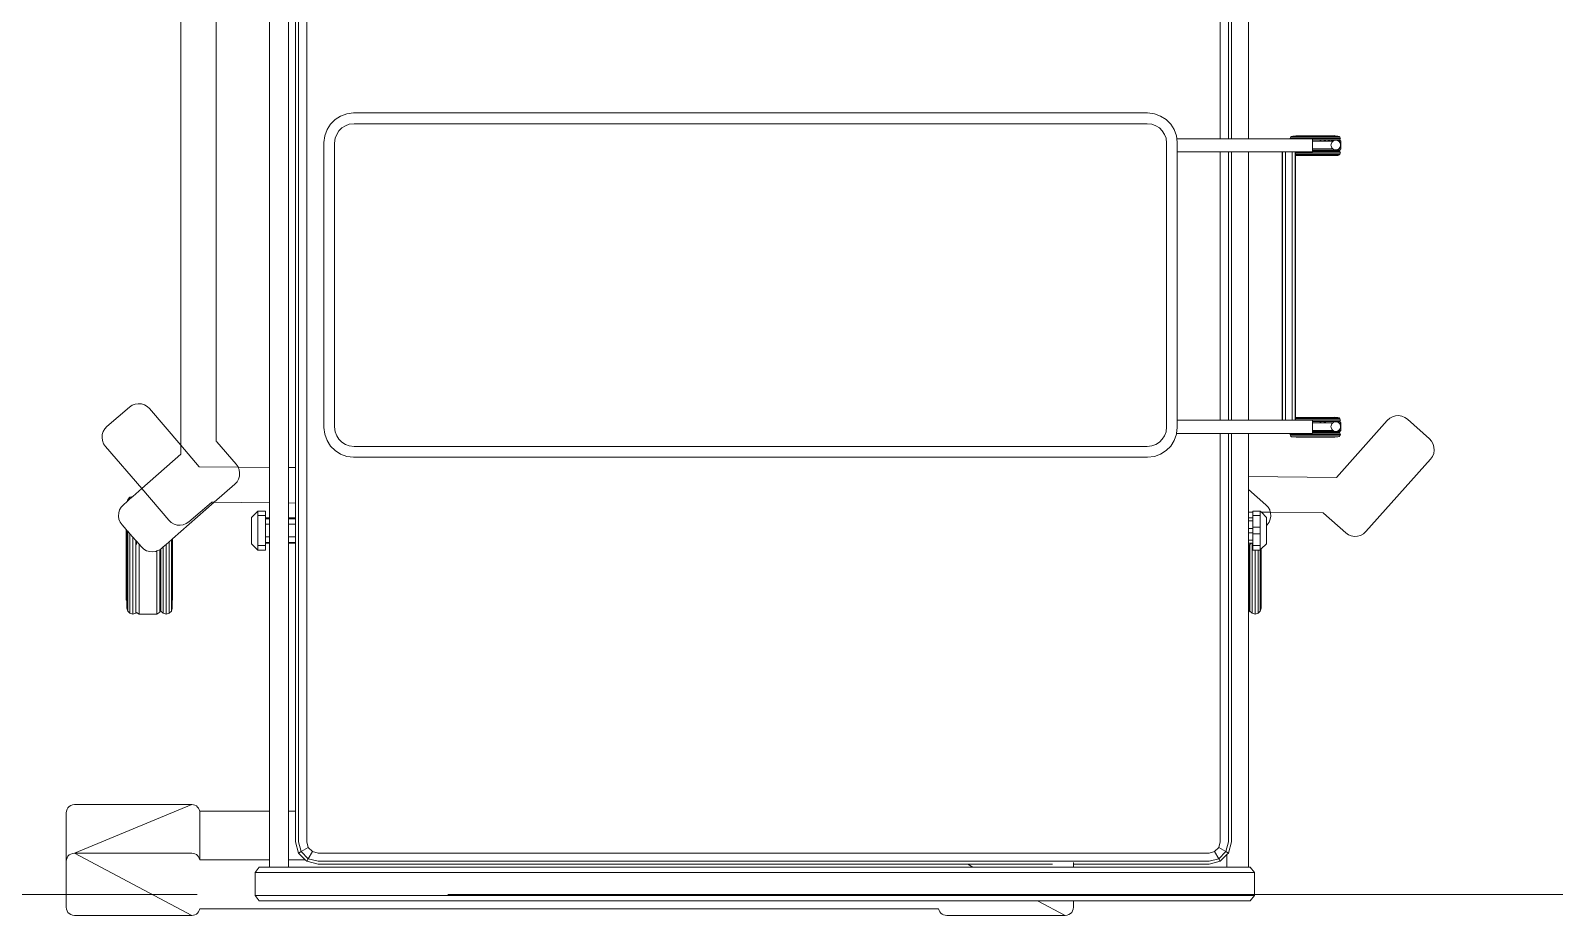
# Model space of a CAD drawing. Header units: millimetres. Extents: x -280308 to 6402717, y -14 to 2073074.
# Drawn here: x -33488 to -31848, y 485051 to 486003 of the extents above; entities that cross this region are included whole.
import ezdxf
from ezdxf.enums import TextEntityAlignment as Align

# ---------------------------------------------------------------- set-up
doc = ezdxf.new("R2010")
doc.units = ezdxf.units.MM
doc.linetypes.add('ACAD_ISO08W100', pattern=[36, 24, -3, 6, -3])
doc.layers.get('0').update_dxf_attribs({"lineweight": 0})
doc.layers.add('A-ANNOTATION', color=144, linetype='Continuous', lineweight=0)
doc.layers.add('A-FURN-EQPM', color=177, linetype='Continuous', lineweight=0)
doc.layers.add('A-TEXT', color=254, linetype='Continuous')
doc.styles.get("Standard").update_dxf_attribs({"font": 'arial.ttf'})

# ---------------------------------------------------------------- blocks, each defined once
blk = doc.blocks.new('*U539')
at = {"layer": 'A-ANNOTATION', "linetype": 'ACAD_ISO08W100', "ltscale": 0.25}
blk.add_lwpolyline([(0, -7.6411), (0, -228.3482)], dxfattribs=at)
at = {"layer": 'A-TEXT'}
blk.add_attdef('N', text='', height=0.9, dxfattribs=at).set_placement((0, 2.75), align=Align.MIDDLE_CENTER)
blk = doc.blocks.new('A$Cf37525da')
at = {"color": 124, "xscale": -360.0000000000001, "yscale": 360.0000000000001, "zscale": 360.0000000000001, "rotation": 270}
blk.add_blockref('*U539', (4643.8, -13700), dxfattribs=at)
blk = doc.blocks.new('A$C872eac23')
at = {"color": 0, "linetype": 'ByBlock', "lineweight": -2}
for p, q in [((-0.4909, -2.1111), (-0.4909, -0.0817)), ((-0.4821, -2.1111), (-0.4821, -0.0817)), ((0.5013, -0.0817), (0.5013, -1.3546)), ((0.5101, -0.0817), (0.5101, -1.3546)), ((0.5133, -0.0817), (0.5133, -1.3546)), ((-0.5224, -0.4326), (-0.5224, -1.7081)), ((-0.5019, -0.4326), (-0.5019, -1.7083)), ((-0.4941, -0.4326), (-0.4941, -1.7084)), ((-0.6176, -0.543), (-0.6176, -1.6843)), ((0.5317, -1.3546), (0.5317, -1.1233)), ((-0.5795, -1.2092), (-0.5795, -1.6803)), ((-0.4457, -1.3301), (-0.439, -1.3277)), ((-0.439, -1.3277), (-0.4317, -1.3268)), ((-0.4317, -1.3268), (0.4231, -1.3268)), ((0.4231, -1.3268), (0.4304, -1.3277)), ((0.4304, -1.3277), (0.4371, -1.3301)), ((-0.4627, -1.3514), (-0.4603, -1.3447)), ((-0.4603, -1.3447), (-0.4566, -1.3388)), ((-0.4566, -1.3388), (-0.4516, -1.3338)), ((-0.4516, -1.3338), (-0.4457, -1.3301)), ((-0.4444, -1.3429), (-0.4475, -1.346)), ((-0.4406, -1.3405), (-0.4444, -1.3429)), ((-0.4364, -1.3389), (-0.4406, -1.3405)), ((-0.431, -1.3383), (-0.4364, -1.3389)), ((0.4225, -1.3383), (-0.431, -1.3383)), ((0.4278, -1.3389), (0.4225, -1.3383)), ((0.432, -1.3405), (0.4278, -1.3389)), ((0.4358, -1.3429), (0.432, -1.3405)), ((0.4389, -1.346), (0.4358, -1.3429)), ((0.4371, -1.3301), (0.443, -1.3338)), ((0.443, -1.3338), (0.448, -1.3388)), ((0.448, -1.3388), (0.4517, -1.3447)), ((0.4517, -1.3447), (0.4541, -1.3514)), ((-0.4636, -1.3587), (-0.4627, -1.3514)), ((-0.4636, -1.6652), (-0.4636, -1.3587)), ((-0.4514, -1.354), (-0.4521, -1.3593)), ((-0.4521, -1.3593), (-0.4521, -1.6646)), ((-0.4499, -1.3498), (-0.4514, -1.354)), ((-0.4475, -1.346), (-0.4499, -1.3498)), ((0.4413, -1.3498), (0.4389, -1.346)), ((0.4429, -1.354), (0.4413, -1.3498)), ((0.4435, -1.3593), (0.4429, -1.354)), ((0.4435, -1.6646), (0.4435, -1.3593)), ((0.4545, -1.3546), (0.4541, -1.3514)), ((0.4545, -1.3546), (0.455, -1.3587)), ((0.5013, -1.3546), (0.4545, -1.3546)), ((0.455, -1.3587), (0.455, -1.3687)), ((0.5101, -1.3546), (0.5013, -1.3546)), ((0.5133, -1.3546), (0.5101, -1.3546)), ((0.5317, -1.3546), (0.5133, -1.3546)), ((0.5767, -1.3546), (0.5317, -1.3546)), ((0.577, -1.353), (0.5766, -1.3544)), ((0.5766, -1.3544), (0.5767, -1.3546)), ((0.5821, -1.3544), (0.5766, -1.3544)), ((0.582, -1.3546), (0.5767, -1.3546)), ((0.578, -1.352), (0.577, -1.353)), ((0.577, -1.353), (0.6302, -1.353)), ((0.5781, -1.352), (0.578, -1.352)), ((0.5793, -1.3517), (0.5781, -1.352)), ((0.5781, -1.352), (0.629, -1.352)), ((0.5828, -1.3517), (0.5793, -1.3517)), ((0.582, -1.3546), (0.5821, -1.3544)), ((0.5822, -1.3546), (0.582, -1.3546)), ((0.5821, -1.3544), (0.5822, -1.3544)), ((0.5822, -1.3544), (0.6306, -1.3543)), ((0.5822, -1.3544), (0.5822, -1.3546)), ((0.5822, -1.3546), (0.6005, -1.3546)), ((0.583, -1.3513), (0.5828, -1.3517)), ((0.5828, -1.3517), (0.6247, -1.3516)), ((0.6245, -1.3512), (0.583, -1.3513)), ((0.6005, -1.3546), (0.6005, -1.3557)), ((0.6005, -1.3557), (0.6005, -1.356)), ((0.6005, -1.3557), (0.6302, -1.3557)), ((0.6005, -1.356), (0.6005, -1.3572)), ((0.6005, -1.3572), (0.6005, -1.3654)), ((0.6189, -1.3572), (0.6005, -1.3572)), ((0.6085, -1.3559), (0.6099, -1.3559)), ((0.6129, -1.3559), (0.6149, -1.3559)), ((0.617, -1.3559), (0.6191, -1.3559)), ((0.6189, -1.3572), (0.6227, -1.3571)), ((0.6271, -1.3559), (0.6205, -1.3559)), ((0.6205, -1.3613), (0.6206, -1.3603)), ((0.6206, -1.3623), (0.6205, -1.3613)), ((0.6206, -1.3603), (0.6209, -1.3593)), ((0.6209, -1.3593), (0.6214, -1.3584)), ((0.6214, -1.3584), (0.622, -1.3576)), ((0.622, -1.3576), (0.6227, -1.3571)), ((0.6227, -1.3571), (0.6228, -1.357)), ((0.6228, -1.357), (0.6237, -1.3565)), ((0.6237, -1.3565), (0.6247, -1.3562)), ((0.6247, -1.3516), (0.6245, -1.3512)), ((0.6247, -1.3516), (0.6277, -1.3516)), ((0.6247, -1.3562), (0.6257, -1.3561)), ((0.6257, -1.3561), (0.6267, -1.3562)), ((0.6257, -1.3561), (0.6257, -1.3561)), ((0.6267, -1.3562), (0.6277, -1.3565)), ((0.6287, -1.3559), (0.6275, -1.3559)), ((0.6277, -1.3516), (0.6278, -1.3516)), ((0.6277, -1.3516), (0.6277, -1.3516)), ((0.6277, -1.3565), (0.6286, -1.357)), ((0.6278, -1.3516), (0.629, -1.352)), ((0.6288, -1.3572), (0.6286, -1.357)), ((0.6288, -1.3572), (0.6289, -1.3572)), ((0.6288, -1.3572), (0.6293, -1.3576)), ((0.6289, -1.3572), (0.6293, -1.3576)), ((0.6289, -1.3572), (0.631, -1.3572)), ((0.629, -1.352), (0.6292, -1.352)), ((0.6291, -1.3559), (0.6297, -1.3559)), ((0.6292, -1.352), (0.6302, -1.353)), ((0.6293, -1.3576), (0.63, -1.3584)), ((0.63, -1.3559), (0.6298, -1.3559)), ((0.6302, -1.3557), (0.63, -1.3559)), ((0.6301, -1.3559), (0.63, -1.3559)), ((0.6305, -1.3593), (0.63, -1.3584)), ((0.631, -1.3572), (0.6301, -1.3559)), ((0.6302, -1.353), (0.6306, -1.3543)), ((0.6306, -1.3543), (0.6302, -1.3557)), ((0.6308, -1.3603), (0.6305, -1.3593)), ((0.6309, -1.3613), (0.6308, -1.3603)), ((0.6308, -1.3623), (0.6309, -1.3613)), ((0.631, -1.3572), (0.631, -1.3654)), ((0.455, -1.6575), (0.455, -1.3687)), ((0.455, -1.3687), (0.5013, -1.3687)), ((0.5013, -1.6575), (0.5013, -1.3687)), ((0.5013, -1.3687), (0.5101, -1.3687)), ((0.5101, -1.6575), (0.5101, -1.3687)), ((0.5101, -1.3687), (0.5133, -1.3687)), ((0.5133, -1.6575), (0.5133, -1.3687)), ((0.5133, -1.3687), (0.5317, -1.3687)), ((0.5317, -1.6575), (0.5317, -1.3687)), ((0.5317, -1.3687), (0.5679, -1.3687)), ((0.5679, -1.3687), (0.5679, -1.6573)), ((0.5679, -1.3687), (0.5683, -1.3687)), ((0.5683, -1.3687), (0.5683, -1.6573)), ((0.5714, -1.3687), (0.5683, -1.3687)), ((0.5714, -1.3687), (0.5714, -1.6573)), ((0.5714, -1.3687), (0.5786, -1.3687)), ((0.5786, -1.3687), (0.5786, -1.6573)), ((0.5786, -1.3687), (0.5818, -1.3687)), ((0.5818, -1.3687), (0.5818, -1.6573)), ((0.5818, -1.3687), (0.5822, -1.3687)), ((0.5822, -1.3697), (0.5822, -1.3687)), ((0.5822, -1.3687), (0.6005, -1.3687)), ((0.5822, -1.3697), (0.6306, -1.3696)), ((0.5822, -1.3711), (0.5822, -1.3697)), ((0.5822, -1.3711), (0.6302, -1.371)), ((0.5822, -1.3721), (0.5822, -1.3711)), ((0.5822, -1.3721), (0.6291, -1.372)), ((0.5822, -1.3724), (0.5822, -1.3721)), ((0.5822, -1.6547), (0.5822, -1.3724)), ((0.5822, -1.3724), (0.583, -1.3724)), ((0.583, -1.3724), (0.583, -1.3725)), ((0.6246, -1.3724), (0.583, -1.3724)), ((0.583, -1.3725), (0.6245, -1.3725)), ((0.6005, -1.3654), (0.6005, -1.3667)), ((0.6189, -1.3654), (0.6005, -1.3654)), ((0.6005, -1.3667), (0.6005, -1.3669)), ((0.6005, -1.3667), (0.6253, -1.3667)), ((0.6005, -1.3669), (0.6005, -1.3673)), ((0.6005, -1.3669), (0.6253, -1.3669)), ((0.6005, -1.3673), (0.629, -1.3672)), ((0.6005, -1.3673), (0.6005, -1.3683)), ((0.6005, -1.3683), (0.6302, -1.3682)), ((0.6005, -1.3683), (0.6005, -1.3687)), ((0.6228, -1.3655), (0.6189, -1.3654)), ((0.6209, -1.3633), (0.6206, -1.3623)), ((0.6214, -1.3642), (0.6209, -1.3633)), ((0.6221, -1.3649), (0.6214, -1.3642)), ((0.6228, -1.3655), (0.6221, -1.3649)), ((0.6228, -1.3656), (0.6228, -1.3655)), ((0.6237, -1.3661), (0.6228, -1.3656)), ((0.6247, -1.3663), (0.6237, -1.3661)), ((0.6246, -1.3724), (0.6245, -1.3725)), ((0.6246, -1.3724), (0.6277, -1.3724)), ((0.6257, -1.3664), (0.6247, -1.3663)), ((0.6253, -1.3667), (0.6253, -1.3669)), ((0.6253, -1.3667), (0.6301, -1.3667)), ((0.6253, -1.3669), (0.6278, -1.3669)), ((0.6257, -1.3664), (0.6267, -1.3663)), ((0.6277, -1.3661), (0.6267, -1.3663)), ((0.6286, -1.3656), (0.6277, -1.3661)), ((0.6278, -1.3723), (0.6277, -1.3724)), ((0.6278, -1.3669), (0.629, -1.3672)), ((0.6279, -1.3724), (0.6278, -1.3723)), ((0.6291, -1.372), (0.6279, -1.3724)), ((0.6286, -1.3656), (0.6289, -1.3654)), ((0.6288, -1.3654), (0.6286, -1.3656)), ((0.6294, -1.3649), (0.6288, -1.3654)), ((0.6288, -1.3654), (0.6289, -1.3654)), ((0.6289, -1.3654), (0.6304, -1.3654)), ((0.629, -1.3672), (0.6292, -1.3672)), ((0.6291, -1.372), (0.6292, -1.372)), ((0.6292, -1.3672), (0.6302, -1.3682)), ((0.6302, -1.371), (0.6292, -1.372)), ((0.63, -1.3641), (0.6294, -1.3649)), ((0.6305, -1.3633), (0.63, -1.3641)), ((0.631, -1.3654), (0.6301, -1.3667)), ((0.6302, -1.3682), (0.6306, -1.3696)), ((0.6306, -1.3696), (0.6302, -1.371)), ((0.631, -1.3654), (0.6304, -1.3654)), ((0.6308, -1.3623), (0.6305, -1.3633)), ((-0.6701, -1.6413), (-0.6669, -1.64)), ((-0.6669, -1.64), (-0.6636, -1.6396)), ((-0.6636, -1.6396), (-0.6602, -1.6398)), ((-0.6602, -1.6398), (-0.657, -1.6408)), ((-0.6972, -1.664), (-0.673, -1.6432)), ((-0.673, -1.6432), (-0.6701, -1.6413)), ((-0.657, -1.6408), (-0.654, -1.6425)), ((-0.654, -1.6425), (-0.6514, -1.6449)), ((-0.6514, -1.6449), (-0.6176, -1.6843)), ((0.5822, -1.655), (0.5822, -1.6547)), ((0.5822, -1.6547), (0.5828, -1.6547)), ((0.5822, -1.656), (0.5822, -1.655)), ((0.5822, -1.655), (0.629, -1.655)), ((0.5822, -1.6573), (0.5822, -1.656)), ((0.5822, -1.656), (0.6302, -1.656)), ((0.583, -1.6543), (0.5828, -1.6547)), ((0.5828, -1.6547), (0.6247, -1.6546)), ((0.6245, -1.6542), (0.583, -1.6543)), ((0.6247, -1.6546), (0.6245, -1.6542)), ((0.6247, -1.6546), (0.6277, -1.6546)), ((0.6277, -1.6546), (0.6278, -1.6546)), ((0.6277, -1.6546), (0.6277, -1.6546)), ((0.6278, -1.6546), (0.629, -1.655)), ((0.6292, -1.655), (0.629, -1.655)), ((0.6292, -1.655), (0.6302, -1.656)), ((0.6302, -1.656), (0.6306, -1.6573)), ((0.6811, -1.6576), (0.6837, -1.6552)), ((0.6837, -1.6552), (0.6867, -1.6536)), ((0.6867, -1.6536), (0.69, -1.6527)), ((0.69, -1.6527), (0.6933, -1.6525)), ((0.6933, -1.6525), (0.6967, -1.653)), ((0.6967, -1.653), (0.6999, -1.6543)), ((0.6999, -1.6543), (0.7028, -1.6563)), ((0.7028, -1.6563), (0.7265, -1.6775)), ((-0.7025, -1.6761), (-0.7023, -1.6728)), ((-0.7023, -1.6728), (-0.7013, -1.6695)), ((-0.7013, -1.6695), (-0.6996, -1.6665)), ((-0.6996, -1.6665), (-0.6972, -1.664)), ((-0.4627, -1.6725), (-0.4636, -1.6652)), ((-0.4603, -1.6793), (-0.4627, -1.6725)), ((-0.4521, -1.6646), (-0.4514, -1.6699)), ((-0.4514, -1.6699), (-0.4499, -1.6742)), ((0.4413, -1.6742), (0.4429, -1.6699)), ((0.4429, -1.6699), (0.4435, -1.6646)), ((0.4541, -1.6725), (0.4517, -1.6793)), ((0.4541, -1.6725), (0.4542, -1.6716)), ((0.455, -1.6652), (0.4542, -1.6716)), ((0.4542, -1.6716), (0.5013, -1.6716)), ((0.455, -1.6575), (0.455, -1.6652)), ((0.5013, -1.6575), (0.455, -1.6575)), ((0.5101, -1.6575), (0.5013, -1.6575)), ((0.5013, -2.1111), (0.5013, -1.6716)), ((0.5013, -1.6716), (0.5101, -1.6716)), ((0.5133, -1.6575), (0.5101, -1.6575)), ((0.5101, -2.1111), (0.5101, -1.6716)), ((0.5101, -1.6716), (0.5133, -1.6716)), ((0.5317, -1.6575), (0.5133, -1.6575)), ((0.5133, -2.1111), (0.5133, -1.6716)), ((0.5133, -1.6716), (0.5317, -1.6716)), ((0.5766, -1.6575), (0.5317, -1.6575)), ((0.5317, -1.7181), (0.5317, -1.6716)), ((0.5769, -1.6716), (0.5317, -1.6716)), ((0.5679, -1.6573), (0.5683, -1.6573)), ((0.5714, -1.6573), (0.5683, -1.6573)), ((0.5714, -1.6573), (0.5766, -1.6573)), ((0.5766, -1.6573), (0.5766, -1.6574)), ((0.5766, -1.6573), (0.5786, -1.6573)), ((0.5766, -1.6574), (0.5766, -1.6575)), ((0.5766, -1.6574), (0.5821, -1.6574)), ((0.5821, -1.6575), (0.5766, -1.6575)), ((0.5769, -1.6716), (0.5766, -1.6727)), ((0.5766, -1.6727), (0.6306, -1.6726)), ((0.5766, -1.6727), (0.577, -1.6741)), ((0.5769, -1.6716), (0.6005, -1.6716)), ((0.5818, -1.6573), (0.5786, -1.6573)), ((0.5818, -1.6573), (0.5822, -1.6573)), ((0.5821, -1.6575), (0.5821, -1.6574)), ((0.5821, -1.6574), (0.5822, -1.6574)), ((0.5822, -1.6575), (0.5821, -1.6575)), ((0.5822, -1.6574), (0.6306, -1.6573)), ((0.5822, -1.6574), (0.5822, -1.6575)), ((0.5822, -1.6575), (0.6005, -1.6575)), ((0.6005, -1.6575), (0.6005, -1.6587)), ((0.6005, -1.6587), (0.6005, -1.659)), ((0.6005, -1.6587), (0.6302, -1.6587)), ((0.6005, -1.659), (0.6005, -1.6602)), ((0.6005, -1.6602), (0.6005, -1.6685)), ((0.6189, -1.6602), (0.6005, -1.6602)), ((0.6189, -1.6684), (0.6005, -1.6685)), ((0.6005, -1.6685), (0.6005, -1.6697)), ((0.6005, -1.6697), (0.6005, -1.6699)), ((0.6005, -1.6697), (0.6253, -1.6697)), ((0.6005, -1.6699), (0.6005, -1.6703)), ((0.6005, -1.6699), (0.6253, -1.6699)), ((0.6005, -1.6703), (0.6005, -1.6713)), ((0.6005, -1.6703), (0.629, -1.6703)), ((0.6005, -1.6713), (0.6005, -1.6716)), ((0.6005, -1.6713), (0.6302, -1.6713)), ((0.6085, -1.659), (0.6099, -1.659)), ((0.6129, -1.659), (0.6149, -1.659)), ((0.617, -1.6589), (0.6191, -1.6589)), ((0.6189, -1.6602), (0.6227, -1.6601)), ((0.6228, -1.6685), (0.6189, -1.6684)), ((0.6271, -1.6589), (0.6205, -1.6589)), ((0.6205, -1.6643), (0.6206, -1.6633)), ((0.6206, -1.6653), (0.6205, -1.6643)), ((0.6206, -1.6633), (0.6209, -1.6623)), ((0.6209, -1.6663), (0.6206, -1.6653)), ((0.6209, -1.6623), (0.6214, -1.6614)), ((0.6214, -1.6672), (0.6209, -1.6663)), ((0.6214, -1.6614), (0.622, -1.6606)), ((0.6221, -1.668), (0.6214, -1.6672)), ((0.622, -1.6606), (0.6227, -1.6601)), ((0.6228, -1.6685), (0.6221, -1.668)), ((0.6227, -1.6601), (0.6228, -1.66)), ((0.6228, -1.66), (0.6237, -1.6595)), ((0.6228, -1.6686), (0.6228, -1.6685)), ((0.6237, -1.6691), (0.6228, -1.6686)), ((0.6237, -1.6595), (0.6247, -1.6592)), ((0.6247, -1.6694), (0.6237, -1.6691)), ((0.6247, -1.6592), (0.6257, -1.6591)), ((0.6257, -1.6695), (0.6247, -1.6694)), ((0.6253, -1.6697), (0.6253, -1.6699)), ((0.6253, -1.6697), (0.6301, -1.6697)), ((0.6253, -1.6699), (0.6277, -1.6699)), ((0.6257, -1.6591), (0.6267, -1.6592)), ((0.6257, -1.6591), (0.6257, -1.6591)), ((0.6257, -1.6695), (0.6267, -1.6694)), ((0.6263, -1.719), (0.6811, -1.6576)), ((0.6267, -1.6592), (0.6277, -1.6595)), ((0.6277, -1.6691), (0.6267, -1.6694)), ((0.6287, -1.6589), (0.6275, -1.6589)), ((0.6277, -1.6595), (0.6286, -1.66)), ((0.6286, -1.6686), (0.6277, -1.6691)), ((0.6278, -1.6699), (0.6277, -1.6699)), ((0.6278, -1.6699), (0.6278, -1.6699)), ((0.6278, -1.6699), (0.629, -1.6703)), ((0.6288, -1.6602), (0.6286, -1.66)), ((0.6286, -1.6686), (0.6289, -1.6684)), ((0.6288, -1.6684), (0.6286, -1.6686)), ((0.6288, -1.6602), (0.6289, -1.6602)), ((0.6288, -1.6602), (0.6293, -1.6606)), ((0.6294, -1.6679), (0.6288, -1.6684)), ((0.6288, -1.6684), (0.6289, -1.6684)), ((0.6289, -1.6602), (0.6293, -1.6606)), ((0.6289, -1.6602), (0.631, -1.6602)), ((0.6289, -1.6684), (0.6304, -1.6684)), ((0.629, -1.6703), (0.6292, -1.6703)), ((0.6291, -1.6589), (0.6297, -1.6589)), ((0.6292, -1.6703), (0.6302, -1.6713)), ((0.6293, -1.6606), (0.63, -1.6614)), ((0.63, -1.6672), (0.6294, -1.6679)), ((0.63, -1.6589), (0.6298, -1.6589)), ((0.6302, -1.6587), (0.63, -1.6589)), ((0.6301, -1.6589), (0.63, -1.6589)), ((0.6305, -1.6623), (0.63, -1.6614)), ((0.6305, -1.6663), (0.63, -1.6672)), ((0.631, -1.6602), (0.6301, -1.6589)), ((0.631, -1.6684), (0.6301, -1.6697)), ((0.6306, -1.6573), (0.6302, -1.6587)), ((0.6302, -1.6713), (0.6306, -1.6726)), ((0.6306, -1.6726), (0.6302, -1.674)), ((0.631, -1.6684), (0.6304, -1.6684)), ((0.6308, -1.6633), (0.6305, -1.6623)), ((0.6308, -1.6653), (0.6305, -1.6663)), ((0.6309, -1.6643), (0.6308, -1.6633)), ((0.6308, -1.6653), (0.6309, -1.6643)), ((0.631, -1.6602), (0.631, -1.6684)), ((-0.702, -1.6794), (-0.7025, -1.6761)), ((-0.7008, -1.6827), (-0.702, -1.6794)), ((-0.6988, -1.6856), (-0.7008, -1.6827)), ((-0.6598, -1.731), (-0.6988, -1.6856)), ((-0.6176, -1.6843), (-0.5978, -1.7074)), ((-0.6176, -1.6941), (-0.6176, -1.6843)), ((-0.5795, -1.6803), (-0.5794, -1.6804)), ((-0.5794, -1.6804), (-0.5793, -1.6805)), ((-0.5794, -1.6804), (-0.5794, -1.6804)), ((-0.5793, -1.6805), (-0.5792, -1.6806)), ((-0.5792, -1.6806), (-0.5791, -1.6807)), ((-0.5792, -1.6806), (-0.5792, -1.6806)), ((-0.5791, -1.6807), (-0.5581, -1.7047)), ((-0.5791, -1.6807), (-0.5791, -1.6807)), ((-0.4566, -1.6852), (-0.4603, -1.6793)), ((-0.4516, -1.6901), (-0.4566, -1.6852)), ((-0.4499, -1.6742), (-0.4475, -1.6779)), ((-0.4475, -1.6779), (-0.4444, -1.6811)), ((-0.4444, -1.6811), (-0.4406, -1.6835)), ((-0.4406, -1.6835), (-0.4364, -1.685)), ((-0.4364, -1.685), (-0.431, -1.6856)), ((-0.431, -1.6856), (0.4225, -1.6856)), ((0.4225, -1.6856), (0.4278, -1.685)), ((0.4278, -1.685), (0.432, -1.6835)), ((0.432, -1.6835), (0.4358, -1.6811)), ((0.4358, -1.6811), (0.4389, -1.6779)), ((0.4389, -1.6779), (0.4413, -1.6742)), ((0.448, -1.6852), (0.443, -1.6901)), ((0.4517, -1.6793), (0.448, -1.6852)), ((0.577, -1.6741), (0.6302, -1.674)), ((0.577, -1.6741), (0.578, -1.6751)), ((0.5782, -1.6751), (0.578, -1.6751)), ((0.5782, -1.6751), (0.6291, -1.675)), ((0.5782, -1.6751), (0.5794, -1.6754)), ((0.5794, -1.6754), (0.583, -1.6754)), ((0.583, -1.6754), (0.583, -1.6756)), ((0.583, -1.6754), (0.6246, -1.6754)), ((0.583, -1.6756), (0.6245, -1.6755)), ((0.6246, -1.6754), (0.6245, -1.6755)), ((0.6246, -1.6754), (0.6279, -1.6754)), ((0.6291, -1.675), (0.6279, -1.6754)), ((0.6292, -1.675), (0.6291, -1.675)), ((0.6302, -1.674), (0.6292, -1.675)), ((0.7265, -1.6775), (0.7288, -1.6801)), ((0.7288, -1.6801), (0.7305, -1.6831)), ((0.7305, -1.6831), (0.7314, -1.6864)), ((0.7316, -1.6898), (0.7311, -1.6931)), ((0.7314, -1.6864), (0.7316, -1.6898)), ((-0.6598, -1.731), (-0.6176, -1.6941)), ((-0.5581, -1.7047), (-0.5561, -1.7076)), ((-0.4457, -1.6939), (-0.4516, -1.6901)), ((-0.439, -1.6963), (-0.4457, -1.6939)), ((-0.4317, -1.6971), (-0.439, -1.6963)), ((0.4231, -1.6971), (-0.4317, -1.6971)), ((0.4304, -1.6963), (0.4231, -1.6971)), ((0.4371, -1.6939), (0.4304, -1.6963)), ((0.443, -1.6901), (0.4371, -1.6939)), ((0.7277, -1.6992), (0.658, -1.7773)), ((0.7298, -1.6963), (0.7277, -1.6992)), ((0.7311, -1.6931), (0.7298, -1.6963)), ((-0.5978, -1.7074), (-0.556, -1.7078)), ((-0.5555, -1.7207), (-0.5572, -1.7237)), ((-0.5561, -1.7076), (-0.556, -1.7078)), ((-0.5224, -1.7081), (-0.556, -1.7078)), ((-0.556, -1.7078), (-0.5549, -1.7108)), ((-0.5546, -1.7175), (-0.5555, -1.7207)), ((-0.5549, -1.7108), (-0.5544, -1.7141)), ((-0.5544, -1.7141), (-0.5546, -1.7175)), ((-0.5224, -1.7081), (-0.5224, -1.7462)), ((-0.5019, -1.7083), (-0.4941, -1.7084)), ((-0.5019, -1.7083), (-0.5019, -1.7464)), ((-0.4941, -1.7084), (-0.4941, -1.7465)), ((0.5317, -1.7181), (0.6263, -1.719)), ((0.5317, -1.7319), (0.5317, -1.7181)), ((-0.6695, -1.7395), (-0.6598, -1.731)), ((-0.6306, -1.7651), (-0.6598, -1.731)), ((-0.5596, -1.7263), (-0.5817, -1.7456)), ((-0.5572, -1.7237), (-0.5596, -1.7263)), ((0.5317, -1.7319), (0.5504, -1.7483)), ((0.5317, -1.7563), (0.5317, -1.7319)), ((-0.6846, -1.7571), (-0.6836, -1.7539)), ((-0.6836, -1.7539), (-0.6819, -1.7509)), ((-0.6819, -1.7509), (-0.6796, -1.7483)), ((-0.6796, -1.7483), (-0.6754, -1.7447)), ((-0.6754, -1.7447), (-0.6749, -1.7426)), ((-0.6754, -1.7447), (-0.6749, -1.7442)), ((-0.6749, -1.7426), (-0.6726, -1.7403)), ((-0.6749, -1.7442), (-0.6726, -1.7421)), ((-0.6749, -1.7426), (-0.6749, -1.7442)), ((-0.6726, -1.7403), (-0.6695, -1.7395)), ((-0.6726, -1.7421), (-0.6695, -1.7395)), ((-0.6726, -1.7403), (-0.6726, -1.7421)), ((-0.5817, -1.7456), (-0.6268, -1.7851)), ((-0.5848, -1.746), (-0.609, -1.7667)), ((-0.5847, -1.7459), (-0.5848, -1.746)), ((-0.5848, -1.746), (-0.5848, -1.746)), ((-0.5846, -1.7458), (-0.5847, -1.7459)), ((-0.5847, -1.7459), (-0.5847, -1.7459)), ((-0.5845, -1.7457), (-0.5846, -1.7458)), ((-0.5844, -1.7456), (-0.5845, -1.7457)), ((-0.5845, -1.7457), (-0.5845, -1.7457)), ((-0.5817, -1.7456), (-0.5844, -1.7456)), ((-0.5817, -1.7456), (-0.5224, -1.7462)), ((-0.5348, -1.7551), (-0.5416, -1.762)), ((-0.5267, -1.7551), (-0.5348, -1.7551)), ((-0.5348, -1.7551), (-0.5348, -1.76)), ((-0.5267, -1.7551), (-0.5267, -1.76)), ((-0.5224, -1.7462), (-0.5224, -1.7626)), ((-0.5019, -1.7464), (-0.4941, -1.7465)), ((-0.5019, -1.7464), (-0.5019, -1.7626)), ((-0.4941, -1.7465), (-0.4941, -1.7626)), ((0.5444, -1.7551), (0.5363, -1.7551)), ((0.5363, -1.7563), (0.5363, -1.7551)), ((0.5456, -1.7564), (0.5444, -1.7551)), ((0.5444, -1.7551), (0.5444, -1.76)), ((0.5504, -1.7483), (0.5528, -1.7509)), ((0.5528, -1.7509), (0.5545, -1.7539)), ((0.5545, -1.7539), (0.5552, -1.7565)), ((-0.6848, -1.7605), (-0.6846, -1.7571)), ((-0.6843, -1.7638), (-0.6848, -1.7605)), ((-0.683, -1.767), (-0.6843, -1.7638)), ((-0.681, -1.7699), (-0.683, -1.767)), ((-0.6766, -1.775), (-0.681, -1.7699)), ((-0.628, -1.7675), (-0.6306, -1.7651)), ((-0.625, -1.7692), (-0.628, -1.7675)), ((-0.6218, -1.7702), (-0.625, -1.7692)), ((-0.6185, -1.7704), (-0.6218, -1.7702)), ((-0.6151, -1.77), (-0.6185, -1.7704)), ((-0.6119, -1.7687), (-0.6151, -1.77)), ((-0.609, -1.7667), (-0.6119, -1.7687)), ((-0.5416, -1.762), (-0.5416, -1.7903)), ((-0.5267, -1.76), (-0.5348, -1.76)), ((-0.5348, -1.76), (-0.5348, -1.7922)), ((-0.5267, -1.7626), (-0.5267, -1.76)), ((-0.5224, -1.7626), (-0.5267, -1.7626)), ((-0.5267, -1.7626), (-0.5267, -1.7634)), ((-0.5267, -1.7634), (-0.5224, -1.7634)), ((-0.5267, -1.7694), (-0.5267, -1.7634)), ((-0.5224, -1.7694), (-0.5267, -1.7694)), ((-0.5267, -1.7694), (-0.5267, -1.7829)), ((-0.5224, -1.7626), (-0.5224, -1.7634)), ((-0.5224, -1.7634), (-0.5224, -1.7694)), ((-0.5224, -1.7694), (-0.5224, -1.7829)), ((-0.4941, -1.7626), (-0.5019, -1.7626)), ((-0.5019, -1.7634), (-0.5019, -1.7626)), ((-0.5019, -1.7634), (-0.4941, -1.7634)), ((-0.5019, -1.7694), (-0.5019, -1.7634)), ((-0.4941, -1.7694), (-0.5019, -1.7694)), ((-0.5019, -1.7829), (-0.5019, -1.7694)), ((-0.4941, -1.7626), (-0.4941, -1.7634)), ((-0.4941, -1.7634), (-0.4941, -1.7694)), ((-0.4941, -1.7694), (-0.4941, -1.7829)), ((0.5363, -1.7563), (0.5317, -1.7563)), ((0.5317, -1.7626), (0.5317, -1.7563)), ((0.5363, -1.7626), (0.5317, -1.7626)), ((0.5317, -1.7658), (0.5317, -1.7626)), ((0.5317, -1.7658), (0.5363, -1.7658)), ((0.5317, -1.7738), (0.5317, -1.7658)), ((0.5363, -1.76), (0.5363, -1.7563)), ((0.5363, -1.76), (0.5363, -1.7626)), ((0.5363, -1.76), (0.5444, -1.76)), ((0.5363, -1.7626), (0.5363, -1.7658)), ((0.5363, -1.7725), (0.5363, -1.7658)), ((0.5444, -1.76), (0.5444, -1.7725)), ((0.5511, -1.762), (0.5456, -1.7564)), ((0.5552, -1.7565), (0.5456, -1.7564)), ((0.5511, -1.7708), (0.5511, -1.762)), ((0.5519, -1.7699), (0.5511, -1.7708)), ((0.5511, -1.7903), (0.5511, -1.7708)), ((0.5539, -1.767), (0.5519, -1.7699)), ((0.5551, -1.7638), (0.5539, -1.767)), ((0.5556, -1.7605), (0.5551, -1.7638)), ((0.5552, -1.7565), (0.6122, -1.757)), ((0.5552, -1.7565), (0.5554, -1.7571)), ((0.5554, -1.7571), (0.5556, -1.7605)), ((0.6122, -1.757), (0.6126, -1.7574)), ((0.6364, -1.7786), (0.6126, -1.7574)), ((-0.6758, -1.7759), (-0.6766, -1.775)), ((-0.6766, -1.775), (-0.6766, -1.851)), ((-0.6749, -1.7769), (-0.6758, -1.7759)), ((-0.6758, -1.8514), (-0.6758, -1.7759)), ((-0.6726, -1.7796), (-0.6749, -1.7769)), ((-0.6749, -1.8627), (-0.6749, -1.7769)), ((-0.6693, -1.7833), (-0.6726, -1.7796)), ((-0.6726, -1.8651), (-0.6726, -1.7796)), ((-0.6661, -1.7869), (-0.6693, -1.7833)), ((-0.6693, -1.7833), (-0.6693, -1.866)), ((-0.6656, -1.7875), (-0.6661, -1.7869)), ((-0.6661, -1.7869), (-0.6661, -1.8651)), ((-0.6627, -1.7909), (-0.6656, -1.7875)), ((-0.6656, -1.7912), (-0.6656, -1.7878)), ((-0.6303, -1.7882), (-0.6335, -1.791)), ((-0.6279, -1.7861), (-0.6303, -1.7882)), ((-0.6303, -1.7882), (-0.6303, -1.8651)), ((-0.6271, -1.7854), (-0.6279, -1.7861)), ((-0.6279, -1.7861), (-0.6279, -1.8627)), ((-0.6268, -1.7851), (-0.6271, -1.7854)), ((-0.6271, -1.7854), (-0.6271, -1.8511)), ((-0.6268, -1.851), (-0.6268, -1.7851)), ((-0.5224, -1.7829), (-0.5267, -1.7829)), ((-0.5267, -1.7829), (-0.5267, -1.7888)), ((-0.5224, -1.7829), (-0.5224, -1.7888)), ((-0.4941, -1.7829), (-0.5019, -1.7829)), ((-0.5019, -1.7888), (-0.5019, -1.7829)), ((-0.4941, -1.7829), (-0.4941, -1.7888)), ((0.5317, -1.7738), (0.5363, -1.7738)), ((0.5317, -1.7785), (0.5317, -1.7738)), ((0.5317, -1.7785), (0.5363, -1.7785)), ((0.5317, -1.7865), (0.5317, -1.7785)), ((0.5317, -1.7865), (0.5363, -1.7865)), ((0.5317, -1.7896), (0.5317, -1.7865)), ((0.5363, -1.7725), (0.5444, -1.7725)), ((0.5363, -1.7738), (0.5363, -1.7725)), ((0.5363, -1.7785), (0.5363, -1.7738)), ((0.5363, -1.7798), (0.5363, -1.7785)), ((0.5363, -1.7798), (0.5444, -1.7798)), ((0.5363, -1.7865), (0.5363, -1.7798)), ((0.5363, -1.7865), (0.5363, -1.7896)), ((0.5444, -1.7798), (0.5444, -1.7725)), ((0.5444, -1.7798), (0.5444, -1.7922)), ((0.6393, -1.7806), (0.6364, -1.7786)), ((0.6424, -1.7819), (0.6393, -1.7806)), ((0.6458, -1.7825), (0.6424, -1.7819)), ((0.6491, -1.7823), (0.6458, -1.7825)), ((0.6524, -1.7813), (0.6491, -1.7823)), ((0.6554, -1.7797), (0.6524, -1.7813)), ((0.658, -1.7773), (0.6554, -1.7797)), ((-0.6601, -1.7938), (-0.6627, -1.7909)), ((-0.6627, -1.7909), (-0.6627, -1.8661)), ((-0.6575, -1.7962), (-0.6601, -1.7938)), ((-0.6545, -1.7979), (-0.6575, -1.7962)), ((-0.6512, -1.7988), (-0.6545, -1.7979)), ((-0.6479, -1.7991), (-0.6512, -1.7988)), ((-0.6445, -1.7986), (-0.6479, -1.7991)), ((-0.6434, -1.7981), (-0.6445, -1.7986)), ((-0.6414, -1.7973), (-0.6434, -1.7981)), ((-0.6434, -1.7981), (-0.6434, -1.8661)), ((-0.6404, -1.7967), (-0.6414, -1.7973)), ((-0.6399, -1.7963), (-0.6404, -1.7967)), ((-0.6404, -1.8528), (-0.6404, -1.7967)), ((-0.6391, -1.7957), (-0.6399, -1.7963)), ((-0.6399, -1.8528), (-0.6399, -1.7963)), ((-0.6384, -1.7953), (-0.6391, -1.7957)), ((-0.6391, -1.8627), (-0.6391, -1.7957)), ((-0.6367, -1.7938), (-0.6384, -1.7953)), ((-0.6335, -1.791), (-0.6367, -1.7938)), ((-0.6367, -1.8651), (-0.6367, -1.7938)), ((-0.6335, -1.791), (-0.6335, -1.866)), ((-0.5348, -1.7971), (-0.5416, -1.7903)), ((-0.5267, -1.7922), (-0.5348, -1.7922)), ((-0.5348, -1.7971), (-0.5348, -1.7922)), ((-0.5267, -1.7971), (-0.5348, -1.7971)), ((-0.5224, -1.7888), (-0.5267, -1.7888)), ((-0.5267, -1.7888), (-0.5267, -1.7896)), ((-0.5224, -1.7896), (-0.5267, -1.7896)), ((-0.5267, -1.7922), (-0.5267, -1.7896)), ((-0.5267, -1.7922), (-0.5267, -1.7971)), ((-0.5224, -1.7888), (-0.5224, -1.7896)), ((-0.5224, -1.7896), (-0.5224, -2.0781)), ((-0.4941, -1.7888), (-0.5019, -1.7888)), ((-0.5019, -1.7896), (-0.5019, -1.7888)), ((-0.4941, -1.7896), (-0.5019, -1.7896)), ((-0.5019, -1.7896), (-0.5019, -2.0781)), ((-0.4941, -1.7888), (-0.4941, -1.7896)), ((-0.4941, -1.7896), (-0.4941, -2.0781)), ((0.5317, -1.7896), (0.5346, -1.7896)), ((0.5317, -1.7929), (0.5317, -1.7896)), ((0.5319, -1.7928), (0.5317, -1.7929)), ((0.5317, -1.7929), (0.5317, -1.8641)), ((0.5324, -1.7922), (0.5319, -1.7928)), ((0.5319, -1.8528), (0.5319, -1.7928)), ((0.5333, -1.7912), (0.5324, -1.7922)), ((0.5324, -1.7922), (0.5324, -1.8528)), ((0.5346, -1.7896), (0.5333, -1.7912)), ((0.5333, -1.7912), (0.5333, -1.8627)), ((0.5346, -1.7896), (0.5356, -1.7896)), ((0.5356, -1.7896), (0.5363, -1.7896)), ((0.5356, -1.7896), (0.5356, -1.8651)), ((0.5363, -1.7896), (0.5363, -1.7922)), ((0.5363, -1.7922), (0.5444, -1.7922)), ((0.5363, -1.7922), (0.5363, -1.7971)), ((0.5363, -1.7971), (0.5388, -1.7971)), ((0.5388, -1.7971), (0.542, -1.7971)), ((0.5388, -1.866), (0.5388, -1.7971)), ((0.542, -1.7971), (0.5444, -1.7971)), ((0.542, -1.8651), (0.542, -1.7971)), ((0.5444, -1.7959), (0.5444, -1.7922)), ((0.5444, -1.7971), (0.5444, -1.7959)), ((0.5444, -1.7971), (0.5452, -1.7962)), ((0.5444, -1.7971), (0.5444, -1.7971)), ((0.5444, -1.7971), (0.5444, -1.8027)), ((0.5444, -1.8627), (0.5444, -1.8027)), ((0.5452, -1.7962), (0.5455, -1.7959)), ((0.5452, -1.7962), (0.5452, -1.8511)), ((0.5455, -1.7959), (0.5511, -1.7903)), ((0.5455, -1.851), (0.5455, -1.7959)), ((-0.6766, -1.851), (-0.6758, -1.8514)), ((-0.6758, -1.8595), (-0.6758, -1.8514)), ((-0.6404, -1.8528), (-0.6399, -1.8528)), ((-0.6404, -1.864), (-0.6404, -1.8528)), ((-0.6399, -1.8595), (-0.6399, -1.8528)), ((-0.6271, -1.8511), (-0.6268, -1.851)), ((-0.6271, -1.8511), (-0.6271, -1.8595)), ((0.5319, -1.8528), (0.5324, -1.8528)), ((0.5319, -1.864), (0.5319, -1.8528)), ((0.5324, -1.8595), (0.5324, -1.8528)), ((0.5452, -1.8511), (0.5455, -1.851)), ((0.5452, -1.8511), (0.5452, -1.8595)), ((-0.6758, -1.8595), (-0.6749, -1.8627)), ((-0.6749, -1.8627), (-0.6726, -1.8651)), ((-0.6726, -1.8651), (-0.6693, -1.866)), ((-0.6693, -1.866), (-0.6661, -1.8651)), ((-0.6661, -1.8651), (-0.6653, -1.8643)), ((-0.6654, -1.8642), (-0.6653, -1.8643)), ((-0.6653, -1.8643), (-0.6627, -1.8661)), ((-0.6627, -1.8661), (-0.6434, -1.8661)), ((-0.6434, -1.8661), (-0.6404, -1.864)), ((-0.6399, -1.8595), (-0.6391, -1.8627)), ((-0.6391, -1.8627), (-0.6367, -1.8651)), ((-0.6367, -1.8651), (-0.6335, -1.866)), ((-0.6335, -1.866), (-0.6303, -1.8651)), ((-0.6303, -1.8651), (-0.6279, -1.8627)), ((-0.6279, -1.8627), (-0.6271, -1.8595)), ((0.5317, -1.8641), (0.5319, -1.864)), ((0.5317, -1.8641), (0.5317, -2.1382)), ((0.5324, -1.8595), (0.5333, -1.8627)), ((0.5333, -1.8627), (0.5356, -1.8651)), ((0.5356, -1.8651), (0.5388, -1.866)), ((0.5388, -1.866), (0.542, -1.8651)), ((0.542, -1.8651), (0.5444, -1.8627)), ((0.5444, -1.8627), (0.5452, -1.8595)), ((-0.7409, -2.0779), (-0.7411, -2.0799)), ((-0.7411, -2.0799), (-0.7411, -2.1321)), ((-0.7402, -2.076), (-0.7409, -2.0779)), ((-0.7392, -2.0744), (-0.7402, -2.076)), ((-0.7378, -2.073), (-0.7392, -2.0744)), ((-0.7362, -2.0719), (-0.7378, -2.073)), ((-0.7343, -2.0713), (-0.7362, -2.0719)), ((-0.7323, -2.071), (-0.7343, -2.0713)), ((-0.6059, -2.071), (-0.7323, -2.1233)), ((-0.6059, -2.071), (-0.7323, -2.071)), ((-0.6042, -2.0712), (-0.6059, -2.071)), ((-0.6025, -2.0717), (-0.6042, -2.0712)), ((-0.601, -2.0725), (-0.6025, -2.0717)), ((-0.5997, -2.0736), (-0.601, -2.0725)), ((-0.5986, -2.0749), (-0.5997, -2.0736)), ((-0.5978, -2.0764), (-0.5986, -2.0749)), ((-0.5973, -2.0781), (-0.5978, -2.0764)), ((-0.5973, -2.1303), (-0.5973, -2.0781)), ((-0.5224, -2.0781), (-0.5973, -2.0781)), ((-0.5224, -2.0781), (-0.5224, -2.1303)), ((-0.4941, -2.0781), (-0.5019, -2.0781)), ((-0.5019, -2.1303), (-0.5019, -2.0781)), ((-0.4941, -2.1111), (-0.4941, -2.0781)), ((-0.4941, -2.1111), (-0.4909, -2.1232)), ((-0.4909, -2.1111), (-0.4881, -2.1215)), ((-0.4821, -2.1111), (-0.4805, -2.1171)), ((0.4996, -2.1171), (0.5013, -2.1111)), ((0.5073, -2.1215), (0.5101, -2.1111)), ((0.5101, -2.1232), (0.5133, -2.1111)), ((-0.7411, -2.1321), (-0.7409, -2.1301)), ((-0.7411, -2.1814), (-0.7411, -2.1321)), ((-0.7409, -2.1301), (-0.7402, -2.1283)), ((-0.7402, -2.1283), (-0.7392, -2.1266)), ((-0.7392, -2.1266), (-0.7378, -2.1252)), ((-0.7378, -2.1252), (-0.7362, -2.1242)), ((-0.7362, -2.1242), (-0.7343, -2.1235)), ((-0.7343, -2.1235), (-0.7323, -2.1233)), ((-0.7323, -2.1233), (-0.6059, -2.1233)), ((-0.6059, -2.1903), (-0.7323, -2.1233)), ((-0.6059, -2.1233), (-0.6042, -2.1235)), ((-0.6042, -2.1235), (-0.6025, -2.124)), ((-0.6025, -2.124), (-0.601, -2.1248)), ((-0.601, -2.1248), (-0.5997, -2.1259)), ((-0.5997, -2.1259), (-0.5986, -2.1272)), ((-0.5986, -2.1272), (-0.5978, -2.1287)), ((-0.5978, -2.1287), (-0.5973, -2.1303)), ((-0.5973, -2.1303), (-0.5224, -2.1303)), ((-0.5224, -2.1303), (-0.5224, -2.1382)), ((-0.5019, -2.1303), (-0.4837, -2.1303)), ((-0.5019, -2.1382), (-0.5019, -2.1303)), ((-0.4909, -2.1232), (-0.4881, -2.1215)), ((-0.4909, -2.1232), (-0.4837, -2.1303)), ((-0.4881, -2.1215), (-0.4805, -2.1171)), ((-0.4881, -2.1215), (-0.4805, -2.1292)), ((-0.4837, -2.1303), (-0.4821, -2.132)), ((-0.4821, -2.132), (-0.4805, -2.1292)), ((-0.4821, -2.132), (-0.47, -2.1352)), ((-0.4805, -2.1171), (-0.476, -2.1215)), ((-0.4805, -2.1292), (-0.476, -2.1215)), ((-0.4805, -2.1292), (-0.47, -2.132)), ((-0.476, -2.1215), (-0.47, -2.1232)), ((-0.47, -2.1232), (0.4892, -2.1232)), ((-0.47, -2.132), (0.4892, -2.132)), ((0.4892, -2.1232), (0.4952, -2.1215)), ((0.4892, -2.132), (0.4996, -2.1292)), ((0.4892, -2.1352), (0.5013, -2.132)), ((0.4952, -2.1215), (0.4996, -2.1171)), ((0.4996, -2.1292), (0.4952, -2.1215)), ((0.5073, -2.1215), (0.4996, -2.1171)), ((0.4996, -2.1292), (0.5073, -2.1215)), ((0.5013, -2.132), (0.4996, -2.1292)), ((0.5013, -2.132), (0.5084, -2.1248)), ((0.5101, -2.1232), (0.5073, -2.1215)), ((0.5084, -2.1248), (0.5101, -2.1232)), ((0.5084, -2.1248), (0.5084, -2.1382)), ((-0.5378, -2.1439), (-0.5333, -2.1382)), ((-0.5378, -2.1439), (-0.5378, -2.1688)), ((-0.5378, -2.1439), (0.538, -2.1439)), ((-0.5333, -2.1382), (-0.5224, -2.1382)), ((-0.5224, -2.1382), (-0.5019, -2.1382)), ((-0.5019, -2.1382), (0.2351, -2.1382)), ((-0.47, -2.1352), (0.2295, -2.1352)), ((0.2351, -2.1382), (0.2295, -2.1352)), ((0.2295, -2.1352), (0.3208, -2.1352)), ((0.2351, -2.1382), (0.3433, -2.1382)), ((0.3433, -2.1333), (0.3433, -2.1352)), ((0.3433, -2.1352), (0.4892, -2.1352)), ((0.3433, -2.1352), (0.3433, -2.1382)), ((0.3433, -2.1382), (0.5084, -2.1382)), ((0.5084, -2.1382), (0.5317, -2.1382)), ((0.5335, -2.1382), (0.5317, -2.1382)), ((0.538, -2.1439), (0.5335, -2.1382)), ((0.538, -2.1688), (0.538, -2.1439)), ((-0.7409, -2.1835), (-0.7411, -2.1814)), ((-0.5378, -2.1688), (-0.5333, -2.1746)), ((-0.5378, -2.1688), (0.538, -2.1688)), ((-0.5333, -2.1746), (0.3045, -2.1746)), ((0.3344, -2.1903), (0.3045, -2.1746)), ((0.3045, -2.1746), (0.3433, -2.1746)), ((0.3433, -2.1814), (0.3431, -2.1835)), ((0.3433, -2.1746), (0.3433, -2.1814)), ((0.3433, -2.1746), (0.5335, -2.1746)), ((0.5335, -2.1746), (0.538, -2.1688)), ((-0.7402, -2.1853), (-0.7409, -2.1835)), ((-0.7392, -2.187), (-0.7402, -2.1853)), ((-0.7378, -2.1883), (-0.7392, -2.187)), ((-0.7362, -2.1894), (-0.7378, -2.1883)), ((-0.7343, -2.19), (-0.7362, -2.1894)), ((-0.7323, -2.1903), (-0.7343, -2.19)), ((-0.6059, -2.1903), (-0.7323, -2.1903)), ((-0.6042, -2.1901), (-0.6059, -2.1903)), ((-0.6025, -2.1896), (-0.6042, -2.1901)), ((-0.601, -2.1888), (-0.6025, -2.1896)), ((-0.5997, -2.1877), (-0.601, -2.1888)), ((-0.5986, -2.1864), (-0.5997, -2.1877)), ((-0.5978, -2.1849), (-0.5986, -2.1864)), ((-0.5973, -2.1833), (-0.5978, -2.1849)), ((0.1981, -2.1832), (-0.5973, -2.1833)), ((0.1986, -2.1849), (0.1981, -2.1832)), ((0.1995, -2.1864), (0.1986, -2.1849)), ((0.2005, -2.1877), (0.1995, -2.1864)), ((0.2018, -2.1888), (0.2005, -2.1877)), ((0.2033, -2.1896), (0.2018, -2.1888)), ((0.205, -2.1901), (0.2033, -2.1896)), ((0.2068, -2.1903), (0.205, -2.1901)), ((0.3344, -2.1903), (0.2068, -2.1903)), ((0.3365, -2.19), (0.3344, -2.1903)), ((0.3383, -2.1894), (0.3365, -2.19)), ((0.34, -2.1883), (0.3383, -2.1894)), ((0.3414, -2.187), (0.34, -2.1883)), ((0.3424, -2.1853), (0.3414, -2.187)), ((0.3431, -2.1835), (0.3424, -2.1853))]:
    blk.add_line(p, q, dxfattribs=at)
blk = doc.blocks.new('A$C8aa274cb')
at = {"color": 0, "linetype": 'ByBlock', "lineweight": -2, "xscale": 1000.000000000008, "yscale": 1000.000000000008, "zscale": 1000.000000000008}
blk.add_blockref('A$C872eac23', (-55291.7, -11832.1), dxfattribs=at)
blk = doc.blocks.new('3')
at = {"ltscale": 0.25}
blk.add_blockref('A$Cf37525da', (22307.9, 498773.3), dxfattribs=at)
at = {"layer": 'A-FURN-EQPM', "ltscale": 0.25}
blk.add_blockref('A$C8aa274cb', (22582.9, 499073.3), dxfattribs=at)

msp = doc.modelspace()

# ---------------------------------------------------------------- block references
msp.add_blockref('3', (0, 0))

doc.saveas('drawing.dxf')
